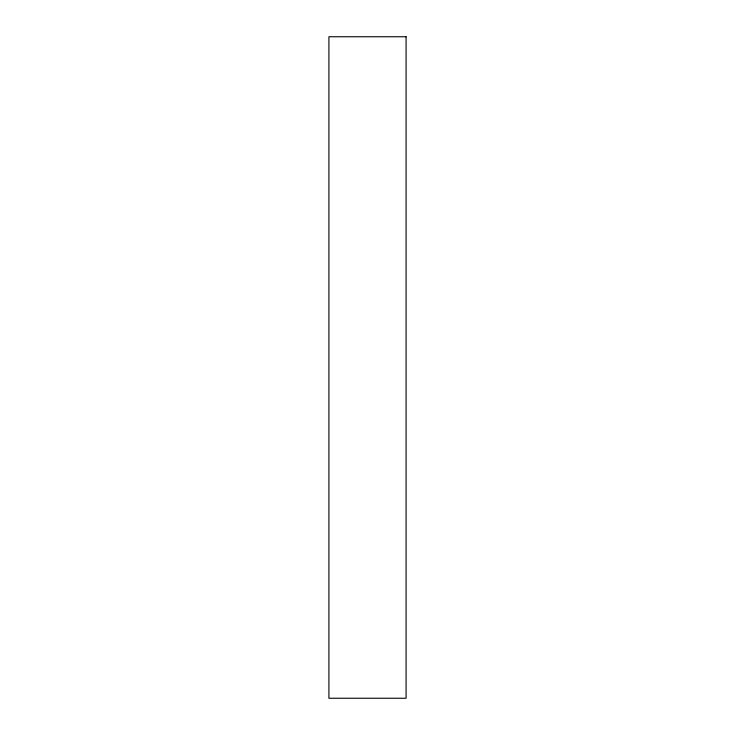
<?xml version="1.0" encoding="UTF-8"?>
<svg xmlns="http://www.w3.org/2000/svg" width="735" height="735" viewBox="0 0 735 735"><rect width="100%" height="100%" fill="white"/><g stroke="black" fill="none" stroke-linecap="round" stroke-linejoin="round"><path stroke-width="1.1" d="M406.087 36.75L328.912 36.75L328.912 698.25L406.087 698.25L406.087 36.75"/></g></svg>
